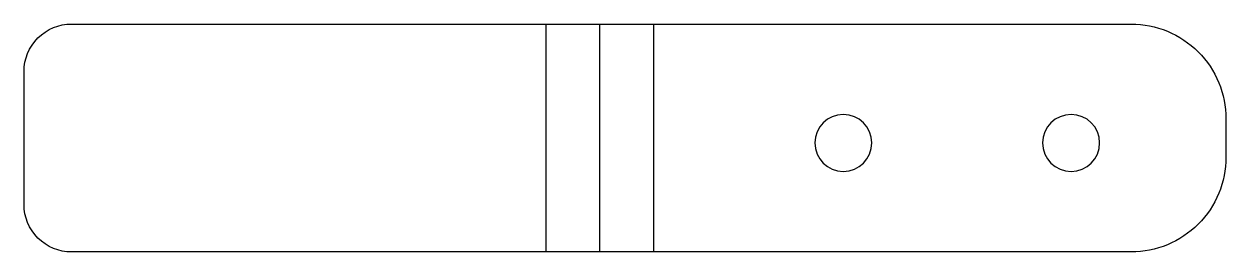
# Model space of a CAD drawing. Header units: millimetres. Extents: x -2.5 to 60.8, y 0 to 12.
import ezdxf

# ---------------------------------------------------------------- set-up
doc = ezdxf.new("R2010")
doc.units = ezdxf.units.MM

msp = doc.modelspace()

# ---------------------------------------------------------------- linework, layer by layer
at = {"layer": 'BEND'}
msp.add_line((27.827, 0), (27.827, 12), dxfattribs=at)
at = {"layer": 'BEND_EXTENT'}
for p, q in [((25, 0), (25, 12)), ((30.655, 12), (30.655, 0))]:
    msp.add_line(p, q, dxfattribs=at)
at = {"layer": 'INTERIOR_PROFILES', "extrusion": (0, 0, -1)}
for centre in [(-40.655, 5.741), (-52.655, 5.741)]:
    msp.add_circle(centre, 1.5, dxfattribs=at)
at = {"layer": 'OUTER_PROFILES'}
msp.add_lwpolyline([(60.812, 5, -0.414214), (55.812, 0), (0, 0, -0.414214), (-2.5, 2.5), (-2.5, 9.5, -0.414214), (0, 12), (55.812, 12, -0.414214), (60.812, 7)], format="xyb", close=True, dxfattribs=at)

doc.saveas('drawing.dxf')
